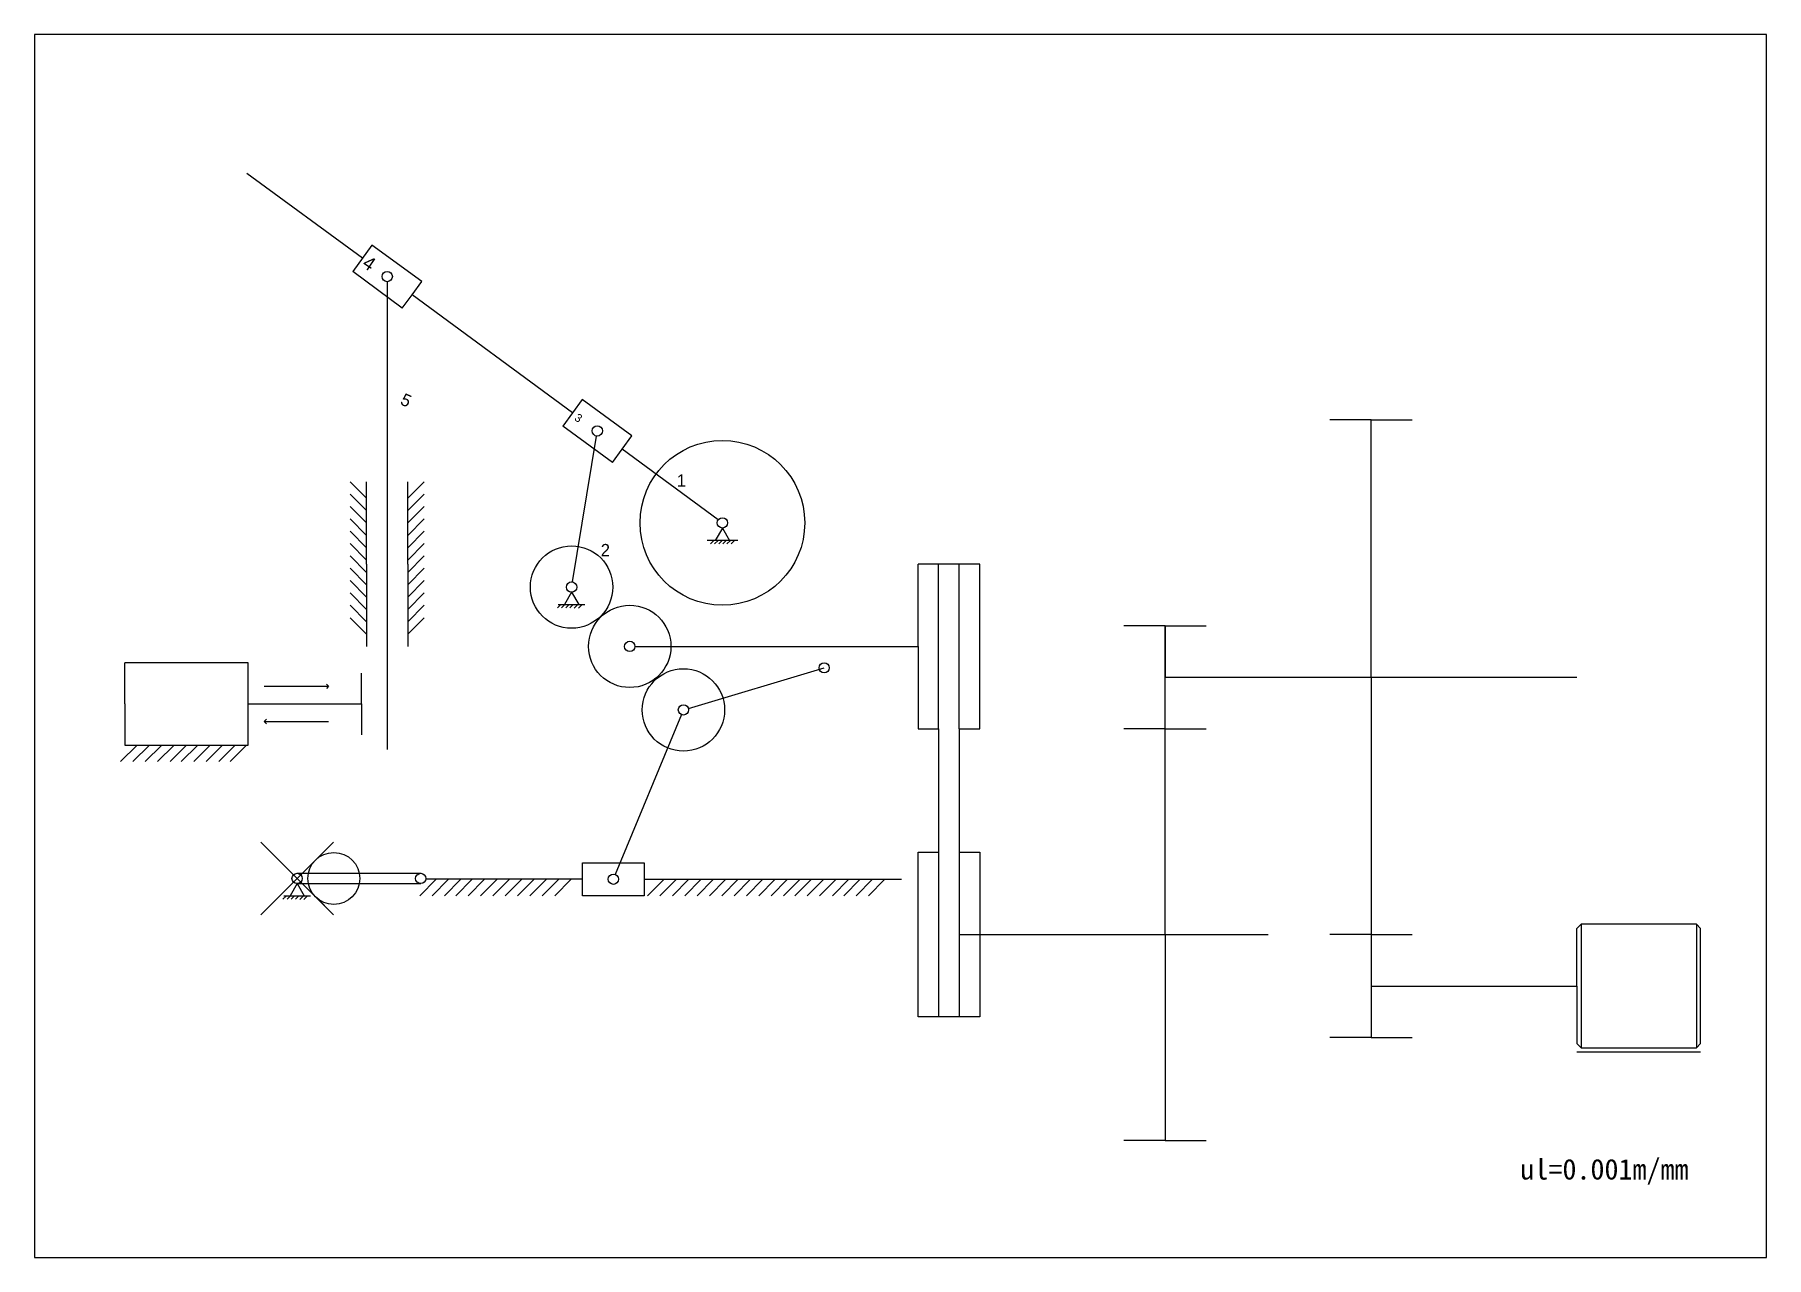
# Model space of a CAD drawing. Header units: millimetres. Extents: x 83 to 924, y -308 to 286.
import ezdxf

# ---------------------------------------------------------------- set-up
doc = ezdxf.new("R2010")
doc.units = ezdxf.units.MM

msp = doc.modelspace()

# ---------------------------------------------------------------- linework, layer by layer
for p, q in [((83.02, 286.41), (83.02, -307.59)), ((924.02, 286.41), (83.02, 286.41)), ((924.02, -307.59), (924.02, 286.41)), ((242.18, 177.76), (186.11, 218.97)), ((246.81, 184.11), (237.47, 171.29)), ((271.06, 166.46), (246.81, 184.11)), ((261.58, 153.56), (237.47, 171.29)), ((254.24, 166.39), (254.24, -60.83)), ((261.58, 153.56), (266.32, 160.01)), ((266.32, 160.01), (271.06, 166.46)), ((344.23, 102.74), (266.32, 160.01)), ((348.85, 109.1), (339.52, 96.27)), ((373.11, 91.44), (348.85, 109.1)), ((363.63, 78.55), (339.52, 96.27)), ((732.02, 99.23), (712.02, 99.23)), ((732.02, -25.77), (732.02, 99.23)), ((732.02, 99.23), (752.02, 99.23)), ((344.19, 20.51), (355.88, 91.41)), ((363.63, 78.55), (368.37, 85)), ((368.37, 85), (373.11, 91.44)), ((415.01, 50.71), (368.37, 85)), ((244.24, 61.17), (236.24, 69.17)), ((244.24, 29.17), (244.24, 69.17)), ((264.24, 29.17), (264.24, 69.17)), ((264.24, 61.17), (272.24, 69.17)), ((244.24, 55.17), (236.24, 63.17)), ((264.24, 55.17), (272.24, 63.17)), ((244.24, 49.17), (236.24, 57.17)), ((244.24, 43.17), (236.24, 51.17)), ((264.24, 49.17), (272.24, 57.17)), ((264.24, 43.17), (272.24, 51.17)), ((244.24, 37.17), (236.24, 45.17)), ((264.24, 37.17), (272.24, 45.17)), ((417.02, 46.73), (413.56, 40.74)), ((417.02, 46.73), (420.48, 40.74)), ((244.24, 31.17), (236.24, 39.17)), ((264.24, 31.17), (272.24, 39.17)), ((424.48, 40.74), (409.56, 40.74)), ((411.25, 39.1), (412.89, 40.74)), ((413.25, 39.1), (414.89, 40.74)), ((415.25, 39.1), (416.89, 40.74)), ((417.25, 39.1), (418.89, 40.74)), ((419.25, 39.1), (420.89, 40.74)), ((421.25, 39.1), (422.89, 40.74)), ((244.24, 25.17), (236.24, 33.17)), ((244.24, 19.17), (236.24, 27.17)), ((244.24, 29.17), (244.24, -10.83)), ((264.24, 25.17), (272.24, 33.17)), ((264.24, 29.17), (264.24, -10.83)), ((264.24, 19.17), (272.24, 27.17)), ((512.02, -10.77), (512.02, 29.23)), ((542.02, 29.23), (512.02, 29.23)), ((522.02, -50.77), (522.02, 29.23)), ((532.02, -50.77), (532.02, 29.23)), ((542.02, -50.77), (542.02, 29.23)), ((244.24, 13.17), (236.24, 21.17)), ((264.24, 13.17), (272.24, 21.17)), ((244.24, 7.17), (236.24, 15.17)), ((244.24, 1.17), (236.24, 9.17)), ((264.24, 7.17), (272.24, 15.17)), ((264.24, 1.17), (272.24, 9.17)), ((336.92, 7.91), (338.56, 9.54)), ((337.33, 9.54), (350.25, 9.54)), ((338.92, 7.91), (340.56, 9.54)), ((343.79, 15.54), (340.33, 9.54)), ((340.92, 7.91), (342.56, 9.54)), ((342.92, 7.91), (344.56, 9.54)), ((343.79, 15.54), (347.25, 9.54)), ((345.09, 7.85), (346.73, 9.48)), ((347.09, 7.85), (348.73, 9.48)), ((244.24, -4.83), (236.24, 3.17)), ((264.24, -4.83), (272.24, 3.17)), ((632.02, -0.77), (612.02, -0.77)), ((632.02, -50.77), (632.02, -0.77)), ((632.02, -0.77), (652.02, -0.77)), ((632.02, -0.77), (632.02, -25.77)), ((374.52, -10.77), (512.02, -10.77)), ((512.02, -10.77), (512.02, -50.77)), ((126.76, -38.72), (126.76, -18.72)), ((186.76, -18.72), (126.76, -18.72)), ((186.76, -58.72), (186.76, -18.72)), ((241.76, -38.72), (241.76, -23.72)), ((400.51, -40.92), (466.44, -21.19)), ((194.52, -30.16), (225.76, -30.16)), ((225.76, -30.16), (224.7, -29.1)), ((225.76, -30.16), (224.7, -31.22)), ((632.02, -25.77), (732.02, -25.77)), ((732.02, -25.77), (732.02, -150.77)), ((732.02, -25.77), (832.02, -25.77)), ((126.76, -38.72), (126.76, -58.72)), ((186.76, -38.72), (241.76, -38.72)), ((241.76, -38.72), (241.76, -53.72)), ((195.58, -46.21), (194.52, -47.27)), ((194.52, -47.27), (225.76, -47.27)), ((195.58, -48.33), (194.52, -47.27)), ((397.15, -43.94), (365.03, -121.57)), ((132.76, -58.72), (124.76, -66.72)), ((126.76, -58.72), (186.76, -58.72)), ((138.76, -58.72), (130.76, -66.72)), ((144.76, -58.72), (136.76, -66.72)), ((150.76, -58.72), (142.76, -66.72)), ((156.76, -58.72), (148.76, -66.72)), ((162.26, -58.72), (154.26, -66.72)), ((168.26, -58.72), (160.26, -66.72)), ((174.26, -58.72), (166.26, -66.72)), ((180.46, -58.72), (172.46, -66.72)), ((185.96, -58.72), (177.96, -66.72)), ((512.02, -50.77), (522.02, -50.77)), ((512.02, -50.77), (522.02, -50.77)), ((522.02, -50.77), (522.02, -110.77)), ((532.02, -50.77), (532.02, -110.77)), ((532.02, -50.77), (542.02, -50.77)), ((632.02, -50.77), (612.02, -50.77)), ((632.02, -150.77), (632.02, -50.77)), ((632.02, -50.77), (652.02, -50.77)), ((192.82, -141.18), (228.18, -105.83)), ((192.82, -105.83), (228.18, -141.18)), ((228.18, -105.83), (219.34, -114.67)), ((349.07, -131.88), (349.07, -115.88)), ((349.07, -115.88), (379.07, -115.88)), ((379.07, -115.88), (379.07, -123.88)), ((512.02, -110.77), (522.02, -110.77)), ((512.02, -190.77), (512.02, -110.77)), ((522.02, -110.77), (522.02, -190.77)), ((532.02, -110.77), (532.02, -190.77)), ((532.02, -110.77), (542.02, -110.77)), ((532.02, -110.77), (532.02, -150.77)), ((542.02, -110.77), (542.02, -190.77)), ((210.5, -126.01), (207.04, -132)), ((210.5, -121.01), (270.5, -121.01)), ((210.5, -126.01), (270.5, -126.01)), ((210.5, -126.01), (213.96, -132)), ((278.07, -123.88), (270.07, -131.88)), ((349.07, -123.88), (272.97, -123.88)), ((284.07, -123.88), (276.07, -131.88)), ((290.07, -123.88), (282.07, -131.88)), ((295.57, -123.88), (287.57, -131.88)), ((301.57, -123.88), (293.57, -131.88)), ((307.57, -123.88), (299.57, -131.88)), ((313.57, -123.88), (305.57, -131.88)), ((319.57, -123.88), (311.57, -131.88)), ((325.57, -123.88), (317.57, -131.88)), ((331.57, -123.88), (323.57, -131.88)), ((337.57, -123.88), (329.57, -131.88)), ((343.57, -123.88), (335.57, -131.88)), ((379.07, -123.88), (379.07, -131.88)), ((379.07, -123.88), (504.07, -123.88)), ((388.72, -123.88), (380.72, -131.88)), ((394.72, -123.88), (386.72, -131.88)), ((400.72, -123.88), (392.72, -131.88)), ((406.72, -123.88), (398.72, -131.88)), ((412.72, -123.88), (404.72, -131.88)), ((418.72, -123.88), (410.72, -131.88)), ((424.72, -123.88), (416.72, -131.88)), ((430.72, -123.88), (422.72, -131.88)), ((436.72, -123.88), (428.72, -131.88)), ((442.72, -123.88), (434.72, -131.88)), ((448.72, -123.88), (440.72, -131.88)), ((454.72, -123.88), (446.72, -131.88)), ((460.22, -123.88), (452.22, -131.88)), ((466.22, -123.88), (458.22, -131.88)), ((472.22, -123.88), (464.22, -131.88)), ((478.42, -123.88), (470.42, -131.88)), ((483.92, -123.88), (475.92, -131.88)), ((489.92, -123.88), (481.92, -131.88)), ((495.92, -123.88), (487.92, -131.88)), ((203.63, -133.64), (205.27, -132)), ((204.04, -132), (216.96, -132)), ((205.63, -133.64), (207.27, -132)), ((207.63, -133.64), (209.27, -132)), ((209.63, -133.64), (211.27, -132)), ((211.81, -133.7), (213.44, -132.06)), ((213.81, -133.7), (215.44, -132.06)), ((228.18, -141.18), (219.34, -132.34)), ((379.07, -131.88), (349.07, -131.88)), ((532.02, -150.77), (632.02, -150.77)), ((632.02, -150.77), (632.02, -250.77)), ((632.02, -150.77), (682.02, -150.77)), ((732.02, -150.77), (712.02, -150.77)), ((732.02, -150.77), (752.02, -150.77)), ((732.02, -150.77), (732.02, -175.77)), ((832.02, -147.77), (834.02, -145.77)), ((832.02, -175.77), (832.02, -147.77)), ((890.02, -145.77), (834.02, -145.77)), ((834.02, -145.77), (834.02, -205.77)), ((890.02, -145.77), (892.02, -147.77)), ((890.02, -145.77), (890.02, -205.77)), ((892.02, -203.77), (892.02, -147.77)), ((732.02, -175.77), (732.02, -200.77)), ((732.02, -175.77), (832.02, -175.77)), ((832.02, -175.77), (832.02, -203.77)), ((542.02, -190.77), (512.02, -190.77)), ((732.02, -200.77), (712.02, -200.77)), ((732.02, -200.77), (752.02, -200.77)), ((832.02, -203.77), (834.02, -205.77)), ((832.02, -207.77), (892.02, -207.77)), ((834.02, -205.77), (890.02, -205.77)), ((892.02, -203.77), (890.02, -205.77)), ((632.02, -250.77), (612.02, -250.77)), ((632.02, -250.77), (652.02, -250.77)), ((83.02, -307.59), (924.02, -307.59))]:
    msp.add_line(p, q)
for centre, radius in [((254.24, 168.89), 2.5), ((356.28, 93.88), 2.5), ((417.02, 49.23), 40), ((417.02, 49.23), 2.5), ((417.02, 49.23), 2.5), ((343.79, 18.04), 20), ((343.79, 18.04), 2.5), ((372.02, -10.77), 20), ((372.02, -10.77), 2.5), ((398.11, -41.63), 20), ((466.44, -21.19), 2.5), ((398.11, -41.63), 2.5), ((228.32, -123.51), 12.6), ((210.5, -123.51), 2.5), ((270.5, -123.51), 2.5), ((364.07, -123.88), 2.5)]:
    msp.add_circle(centre, radius)

# ---------------------------------------------------------------- texts
for s, height, rotation, p in [('4', 6.63, 326.25, (241.62, 173.97)), ('5', 6, 334.75372, (260.12, 107.05)), ('3', 4, 326.25, (344.81, 99.36))]:
    msp.add_text(s, height=height, rotation=rotation).set_placement(p)
for s, p in [('1', (394.88, 66.8)), ('2', (357.97, 32.99))]:
    msp.add_text(s, height=6).set_placement(p)
at = {"insert": (804.58, -259.77), "char_height": 10, "attachment_point": 1}
msp.add_mtext_dynamic_manual_height_columns('{\\fSimSun|b1|i0|c0|p2;ul=\\fSimSun|b1|i0|c134|p2;0.00\\fSimSun|b1|i0|c0|p2;1m/mm}', width=164.5455, gutter_width=30, heights=[6.95], dxfattribs=at)

doc.saveas('drawing.dxf')
